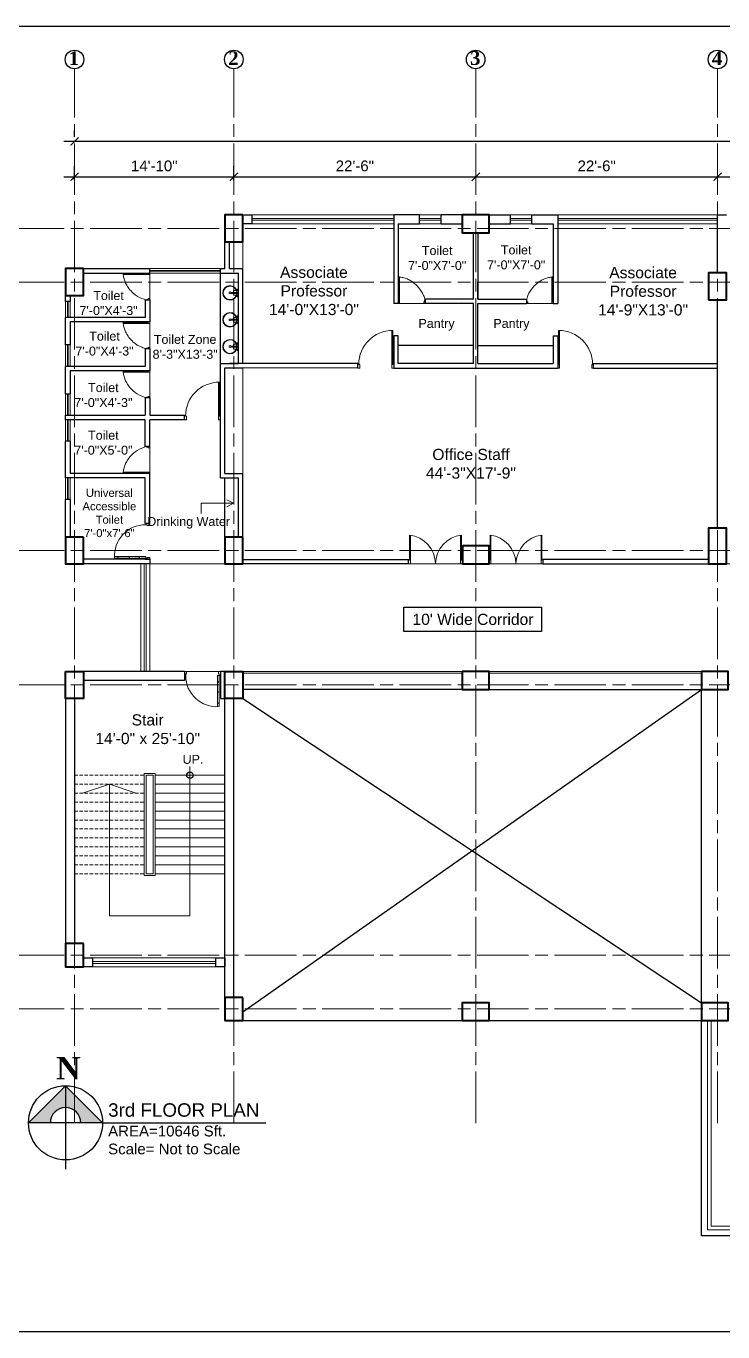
# Model space of a CAD drawing. Header units: inches. Extents: x -12 to 20935469, y -1604 to 24729220.
# Drawn here: x 20924699 to 20925477, y 24716552 to 24718011 of the extents above; entities that cross this region are included whole.
import ezdxf

# ---------------------------------------------------------------- set-up
doc = ezdxf.new("R2010")
doc.units = ezdxf.units.IN
doc.header["$LTSCALE"] = 0.03
doc.header["$MEASUREMENT"] = 0
doc.header["$PDMODE"] = 32
doc.header["$PDSIZE"] = 15
doc.linetypes.add('ACAD_ISO08W100', pattern=[36, 24, -3, 6, -3])
doc.linetypes.add('DASHED2', pattern=[0.375, 0.25, -0.125])
for name, color, linetype, lineweight in [('column', 1, 'Continuous', 40), ('Dim Line', 252, 'Continuous', 13), ('Door', 7, 'Continuous', 18), ('Gas', 21, 'Continuous', 5), ('Glass Line', 252, 'Continuous', 9), ('Grid Line', 252, 'Continuous', 18), ('Hatch', 253, 'Continuous', 15), ('Low Wall', 7, 'Continuous', 30), ('Main Wall', 7, 'Continuous', 30), ('RAIL', 23, 'Continuous', 13), ('STAIR', 46, 'Continuous', 15), ('TOILET FIXTURE', 142, 'Continuous', 5), ('wind.', 150, 'Continuous', 20)]:
    doc.layers.add(name, color=color, linetype=linetype, lineweight=lineweight)
doc.layers.add('FUR', color=251, linetype='Continuous')
doc.layers.add('TEXT', color=7, linetype='Continuous')
doc.styles.add('2', font='swisscl.ttf')
doc.styles.add('RomanS', font='arial.ttf', dxfattribs={"height": 12})
doc.styles.get("Standard").update_dxf_attribs({"font": 'timesbd.ttf'})
doc.dimstyles.new('Aec_Arch_I', dxfattribs={"dimscale": 96, "dimtxt": 12, "dimasz": 0.09375, "dimexe": 0.125, "dimexo": 0.125, "dimgap": 0.0625, "dimtad": 1, "dimdec": 0, "dimzin": 3, "dimdsep": 46, "dimlunit": 4, "dimtxsty": 'RomanS', "dimblk1": 'ARCHTICK', "dimblk2": 'ARCHTICK', "dimsah": 1, "dimcen": 0.09375, "dimdle": 0.125, "dimadec": 0, "dimazin": 0, "dimtfac": 0.75, "dimtdec": 0, "dimtmove": 2, "dimatfit": 3, "dimldrblk": 'ARCHTICK', "dimfxl": 1, "dimfrac": 1, "dimtolj": 1, "dimtzin": 0, "dimarcsym": 0})

# ---------------------------------------------------------------- blocks, each defined once
blk = doc.blocks.new('_ArchTick')
at = {"color": 0, "linetype": 'ByBlock', "lineweight": 35, "const_width": 0.15}
blk.add_lwpolyline([(-0.5, -0.5), (0.5, 0.5)], dxfattribs=at)
blk = doc.blocks.new('*D14')
at = {"layer": 'Defpoints', "color": 0, "transparency": 16777216}
for p in [(20831126.3, 24724578.2), (20830948.3, 24724562.3), (20831126.3, 24724562.3)]:
    blk.add_point(p, dxfattribs=at)
at = {"layer": 'Dim Line', "color": 0, "lineweight": -2, "transparency": 16777216}
for p, q in [((20830948.3, 24724574.3), (20830948.3, 24724590.2)), ((20831126.3, 24724574.3), (20831126.3, 24724590.2)), ((20830936.3, 24724578.2), (20831138.3, 24724578.2))]:
    blk.add_line(p, q, dxfattribs=at)
at = {"layer": 'Dim Line', "color": 0, "lineweight": -2, "transparency": 16777216, "xscale": 9, "yscale": 9, "zscale": 9, "rotation": 180}
blk.add_blockref('_ArchTick', (20830948.3, 24724578.2), dxfattribs=at)
at = {"layer": 'Dim Line', "color": 0, "lineweight": -2, "transparency": 16777216, "xscale": 9, "yscale": 9, "zscale": 9}
blk.add_blockref('_ArchTick', (20831126.3, 24724578.2), dxfattribs=at)
at = {"layer": 'Dim Line', "color": 0, "transparency": 16777216, "insert": (20831037.3, 24724590.3), "char_height": 12, "attachment_point": 5, "style": 'RomanS'}
blk.add_mtext('\\A1;14\'-10"', dxfattribs=at)
blk = doc.blocks.new('*D7')
at = {"layer": 'Defpoints', "color": 0, "transparency": 16777216}
for p in [(20831396.3, 24724578.2), (20831396.3, 24724578.2), (20831126.3, 24724562.3)]:
    blk.add_point(p, dxfattribs=at)
at = {"layer": 'Dim Line', "color": 0, "lineweight": -2, "transparency": 16777216}
for p, q in [((20831126.3, 24724574.3), (20831126.3, 24724590.2)), ((20831114.3, 24724578.2), (20831408.3, 24724578.2))]:
    blk.add_line(p, q, dxfattribs=at)
at = {"layer": 'Dim Line', "color": 0, "lineweight": -2, "transparency": 16777216, "xscale": 9, "yscale": 9, "zscale": 9, "rotation": 180}
blk.add_blockref('_ArchTick', (20831126.3, 24724578.2), dxfattribs=at)
at = {"layer": 'Dim Line', "color": 0, "lineweight": -2, "transparency": 16777216, "xscale": 9, "yscale": 9, "zscale": 9}
blk.add_blockref('_ArchTick', (20831396.3, 24724578.2), dxfattribs=at)
at = {"layer": 'Dim Line', "color": 0, "transparency": 16777216, "insert": (20831261.3, 24724590.3), "char_height": 12, "attachment_point": 5, "style": 'RomanS'}
blk.add_mtext('\\A1;22\'-6"', dxfattribs=at)
blk = doc.blocks.new('*D8')
at = {"layer": 'Defpoints', "color": 0, "transparency": 16777216}
for p in [(20831396.3, 24724578.2), (20831666.3, 24724578.2), (20831666.3, 24724578.2)]:
    blk.add_point(p, dxfattribs=at)
at = {"layer": 'Dim Line', "color": 0, "lineweight": -2, "transparency": 16777216}
blk.add_line((20831384.3, 24724578.2), (20831678.3, 24724578.2), dxfattribs=at)
at = {"layer": 'Dim Line', "color": 0, "lineweight": -2, "transparency": 16777216, "xscale": 9, "yscale": 9, "zscale": 9, "rotation": 180}
blk.add_blockref('_ArchTick', (20831396.3, 24724578.2), dxfattribs=at)
at = {"layer": 'Dim Line', "color": 0, "lineweight": -2, "transparency": 16777216, "xscale": 9, "yscale": 9, "zscale": 9}
blk.add_blockref('_ArchTick', (20831666.3, 24724578.2), dxfattribs=at)
at = {"layer": 'Dim Line', "color": 0, "transparency": 16777216, "insert": (20831531.3, 24724590.3), "char_height": 12, "attachment_point": 5, "style": 'RomanS'}
blk.add_mtext('\\A1;22\'-6"', dxfattribs=at)
blk = doc.blocks.new('*D9')
at = {"layer": 'Defpoints', "color": 0, "transparency": 16777216}
for p in [(20831666.3, 24724578.2), (20831844.3, 24724578.2), (20831844.3, 24724578.2)]:
    blk.add_point(p, dxfattribs=at)
at = {"layer": 'Dim Line', "color": 0, "lineweight": -2, "transparency": 16777216}
blk.add_line((20831654.3, 24724578.2), (20831856.3, 24724578.2), dxfattribs=at)
at = {"layer": 'Dim Line', "color": 0, "lineweight": -2, "transparency": 16777216, "xscale": 9, "yscale": 9, "zscale": 9, "rotation": 180}
blk.add_blockref('_ArchTick', (20831666.3, 24724578.2), dxfattribs=at)
at = {"layer": 'Dim Line', "color": 0, "lineweight": -2, "transparency": 16777216, "xscale": 9, "yscale": 9, "zscale": 9}
blk.add_blockref('_ArchTick', (20831844.3, 24724578.2), dxfattribs=at)
at = {"layer": 'Dim Line', "color": 0, "transparency": 16777216, "insert": (20831755.3, 24724590.3), "char_height": 12, "attachment_point": 5, "style": 'RomanS'}
blk.add_mtext('\\A1;14\'-10"', dxfattribs=at)
blk = doc.blocks.new('*D13')
at = {"layer": 'Defpoints', "color": 0, "transparency": 16777216}
for p in [(20830948.3, 24724610.7), (20832951.8, 24724617.8), (20832951.8, 24724610.7)]:
    blk.add_point(p, dxfattribs=at)
at = {"layer": 'Dim Line', "color": 0, "lineweight": -2, "transparency": 16777216}
for p, q in [((20830948.3, 24724622.7), (20830948.3, 24724629.8)), ((20832951.8, 24724622.7), (20832951.8, 24724629.8)), ((20830936.3, 24724617.8), (20832963.8, 24724617.8))]:
    blk.add_line(p, q, dxfattribs=at)
at = {"layer": 'Dim Line', "color": 0, "lineweight": -2, "transparency": 16777216, "xscale": 9, "yscale": 9, "zscale": 9, "rotation": 180}
blk.add_blockref('_ArchTick', (20830948.3, 24724617.8), dxfattribs=at)
at = {"layer": 'Dim Line', "color": 0, "lineweight": -2, "transparency": 16777216, "xscale": 9, "yscale": 9, "zscale": 9}
blk.add_blockref('_ArchTick', (20832951.8, 24724617.8), dxfattribs=at)
at = {"layer": 'Dim Line', "color": 0, "transparency": 16777216, "insert": (20831950, 24724629.9), "char_height": 12, "attachment_point": 5, "style": 'RomanS'}
blk.add_mtext('\\A1;166\'-11"', dxfattribs=at)
blk = doc.blocks.new('Door_45')
at = {"layer": 'Door'}
for p, q in [((1.5, 5), (1.5, 44)), ((1.5, 40), (2.2, 40)), ((2.2, 40), (2.2, 39.5)), ((2.2, 39.5), (2.7, 39.5)), ((2.7, 39.5), (2.7, 40)), ((2.7, 40), (3.5, 40)), ((3.5, 44), (3.5, 5)), ((1.5, 25.8), (2.2, 25.8)), ((2.2, 25.8), (2.2, 25.3)), ((2.2, 25.3), (2.7, 25.3)), ((2.7, 25.8), (3.5, 25.8)), ((2.7, 25.3), (2.7, 25.8)), ((0, 0), (0, 5)), ((0, 5), (1.5, 5)), ((1.5, 12.6), (2.2, 12.6)), ((3.5, 5), (1.5, 5)), ((1.5, 5), (1.5, 3)), ((1.5, 3), (2.5, 3)), ((2.2, 12.6), (2.2, 13.1)), ((2.2, 13.1), (2.7, 13.1)), ((2.5, 3), (2.5, 0)), ((2.7, 13.1), (2.7, 12.6)), ((2.7, 12.6), (3.5, 12.6)), ((42.5, 3), (42.5, 0)), ((43.5, 3), (42.5, 3)), ((45, 5), (43.5, 5)), ((43.5, 5), (43.5, 3)), ((45, 0), (45, 5)), ((2.5, 0), (0, 0)), ((42.5, 0), (45, 0))]:
    blk.add_line(p, q, dxfattribs=at)
blk.add_arc((4.7, 5.3), 38.8, 359.6233, 94.6685, dxfattribs=at)
blk = doc.blocks.new('sssss-flat-876')
at = {"layer": 'Door', "linetype": 'Continuous', "ltscale": 3}
blk.add_line((3666.5, 84027.2), (3666.5, 84055.7), dxfattribs=at)
at = {"layer": 'Door', "linetype": 'Continuous', "ltscale": 3, "extrusion": (-7.21527e-09, -3.35624e-18, 1), "elevation": 0}
for points in [[(3666.5, 84057.2), (3666.5, 84055.7), (3668.4, 84055.7), (3668.4, 84056.5), (3670.2, 84056.5), (3670.2, 84057.2)], [(3668.4, 84055.7), (3696.2, 84055.7), (3696.2, 84056.5), (3668.4, 84056.5)]]:
    blk.add_lwpolyline(points, close=True, dxfattribs=at)
at = {"layer": 'Door', "linetype": 'Continuous', "ltscale": 3, "flags": 128}
blk.add_lwpolyline([(3670.2, 84027.2, 0.04096), (3675.5, 84028.9, 0.082496), (3684.9, 84034.8, 0.052187), (3689.7, 84040, 0.043988), (3692.9, 84045, 0.036571), (3694.8, 84049.6, 0.034751), (3695.9, 84054.2, 0.011435), (3696.2, 84055.7)], format="xyb", dxfattribs=at)
at = {"layer": 'Door', "linetype": 'Continuous', "ltscale": 3}
blk.add_lwpolyline([(3666.5, 84027.2), (3666.5, 84028.7), (3668.4, 84028.7), (3668.4, 84027.9), (3670.2, 84027.9), (3670.2, 84027.2)], close=True, dxfattribs=at)
blk = doc.blocks.new('$D40')
at = {"layer": 'Door'}
for p, q in [((1, 4), (1, 42)), ((2, 0), (2, 42)), ((1, 5), (0, 5)), ((2, 0), (0, 0)), ((2, 4), (1, 4)), ((39, 4), (38, 4)), ((38, 4), (38, 0)), ((40, 0), (38, 0)), ((40, 5), (39, 5)), ((39, 5), (39, 4))]:
    blk.add_line(p, q, dxfattribs=at)
blk.add_arc((1, 4), 38, 0, 90, dxfattribs=at)
blk = doc.blocks.new('A$C36295410')
at = {"layer": 'Door'}
for p, q in [((1, 4), (1, 32)), ((2, 0), (2, 32)), ((58, 0), (58, 32)), ((59, 4), (59, 32)), ((1, 5), (0, 5)), ((2, 4), (1, 4)), ((58, 4), (59, 4)), ((59, 5), (60, 5)), ((2, 0), (0, 0)), ((58, 0), (60, 0))]:
    blk.add_line(p, q, dxfattribs=at)
for centre, start, end in [((-2.5, -0.3), 0.5906, 83.7783), ((62.5, -0.3), 96.2217, 179.4094)]:
    blk.add_arc(centre, 32.5, start, end, dxfattribs=at)
blk = doc.blocks.new('7-flat-72')
at = {"layer": 'Glass Line', "color": 8, "ltscale": 20}
for p, q in [((-64478.7, 376960.5), (-64480.3, 376960.5)), ((-64480.3, 376959.5), (-64480.3, 376960.5)), ((-64480.3, 376959.5), (-64480.3, 376960.5)), ((-64478.7, 376959.5), (-64480.3, 376959.5)), ((-64480.3, 376959.1), (-64480.3, 376959.4)), ((-64478.7, 376959.4), (-64480.3, 376959.4)), ((-64478.7, 376959.1), (-64480.3, 376959.1)), ((-64480.2, 376959.4), (-64480.2, 376959.5)), ((-64480.1, 376959.5), (-64480.1, 376960.5)), ((-64479.9, 376959.5), (-64479.9, 376960.5)), ((-64479.5, 376959.5), (-64479.5, 376960.5)), ((-64479.1, 376959.5), (-64479.1, 376960.5)), ((-64478.9, 376959.5), (-64478.9, 376960.5)), ((-64478.9, 376959.4), (-64478.9, 376959.5)), ((-64478.8, 376959.5), (-64478.8, 376960.5)), ((-64478.7, 376959.5), (-64478.7, 376960.5)), ((-64478.7, 376959.1), (-64478.7, 376959.4)), ((-64475.1, 376959.4), (-64476.9, 376959.4)), ((-64476.9, 376959.1), (-64476.9, 376959.4)), ((-64475.1, 376959.1), (-64476.9, 376959.1)), ((-64476.6, 376959.4), (-64476.6, 376966.6)), ((-64475.5, 376966.6), (-64476.6, 376966.6)), ((-64475.5, 376959.4), (-64475.5, 376966.6)), ((-64475.1, 376959.1), (-64475.1, 376959.4)), ((-64473.3, 376960.5), (-64471.7, 376960.5)), ((-64473.3, 376959.5), (-64473.3, 376960.5)), ((-64473.3, 376959.5), (-64473.3, 376960.5)), ((-64473.3, 376959.5), (-64471.7, 376959.5)), ((-64473.3, 376959.1), (-64473.3, 376959.4)), ((-64473.3, 376959.4), (-64471.7, 376959.4)), ((-64473.3, 376959.1), (-64471.7, 376959.1)), ((-64473.1, 376959.5), (-64473.1, 376960.5)), ((-64473.1, 376959.4), (-64473.1, 376959.5)), ((-64472.9, 376959.5), (-64472.9, 376960.5)), ((-64472.5, 376959.5), (-64472.5, 376960.5)), ((-64472.1, 376959.5), (-64472.1, 376960.5)), ((-64471.9, 376959.5), (-64471.9, 376960.5)), ((-64471.9, 376959.4), (-64471.9, 376959.5)), ((-64471.8, 376959.5), (-64471.8, 376960.5)), ((-64471.7, 376959.5), (-64471.7, 376960.5)), ((-64471.7, 376959.1), (-64471.7, 376959.4))]:
    blk.add_line(p, q, dxfattribs=at)
blk.add_circle((-64476, 376968.4, 0), 1.08, dxfattribs=at)
for radius, start, end in [(8.1, 273.8334, 266.1883), (7.55, 274.115, 265.9068)]:
    blk.add_arc((-64476, 376968.4, 0), radius, start, end, dxfattribs=at)
blk = doc.blocks.new('SFSFSFS-flat-72')
at = {"layer": 'TOILET FIXTURE', "ltscale": 0.2}
blk.add_lwpolyline([(-3918.5, -3608.1), (-3918.5, -3602.7), (-3923.9, -3602.7), (-3923.9, -3608.1)], close=True, dxfattribs=at)
at = {"layer": 'TOILET FIXTURE', "ltscale": 20}
blk.add_blockref('7-flat-72', (60554.8, -380567.2), dxfattribs=at)
blk = doc.blocks.new('fff')
at = {"layer": 'Grid Line', "color": 252, "linetype": 'ACAD_ISO08W100', "lineweight": 9, "ltscale": 80, "true_color": 0x939598}
for p, q in [((20830948.3, 24723521.1), (20830948.3, 24724698.8)), ((20831126.3, 24723521.1), (20831126.3, 24724698.8)), ((20831396.3, 24723521.1), (20831396.3, 24724698.8)), ((20831666.3, 24723521.1), (20831666.3, 24724698.8)), ((20833096.9, 24724520.6), (20830726.1, 24724520.6)), ((20833096.9, 24724460.6), (20830726.1, 24724460.6)), ((20833096.9, 24724160.7), (20830726.1, 24724160.7)), ((20833096.9, 24724010.7), (20830726.1, 24724010.7)), ((20833096.9, 24723708.7), (20830726.1, 24723708.7)), ((20833096.9, 24723648.8), (20830726.1, 24723648.8))]:
    blk.add_line(p, q, dxfattribs=at)
at = {"layer": 'Dim Line'}
for base, p1, p2, picture, middle in [((20832951.7523, 24724617.8128), (20830948.3088, 24724610.7482), (20832951.7523, 24724610.7482), '*D13', (20831950.0306, 24724629.9397)), ((20831126.3, 24724578.2), (20830948.3, 24724562.3), (20831126.3, 24724562.3), '*D14', (20831037.3, 24724590.3)), ((20831396.3, 24724578.2), (20831126.3, 24724562.3), (20831396.3, 24724578.2), '*D7', (20831261.3, 24724590.3)), ((20831666.3, 24724578.2), (20831396.3, 24724578.2), (20831666.3, 24724578.2), '*D8', (20831531.3, 24724590.3)), ((20831844.3, 24724578.2), (20831666.3, 24724578.2), (20831844.3, 24724578.2), '*D9', (20831755.3, 24724590.3))]:
    dim = blk.add_linear_dim(base=base, p1=p1, p2=p2, dimstyle='Aec_Arch_I', dxfattribs=at)
    dim.commit()
    dim.dimension.update_dxf_attribs({"geometry": picture, "text_midpoint": middle})

msp = doc.modelspace()

# ---------------------------------------------------------------- hatches: boundary and pattern name
at = {"layer": 'Low Wall'}
h = msp.add_hatch(color=256, dxfattribs=at)
h.paths.add_polyline_path([(20924725.5, 24716785.6), (20924701.2, 24716785.6), (20924742.6, 24716827), (20924742.6, 24716802.7, 0.414214)])
h.paths.add_polyline_path([(20924742.6, 24716802.7), (20924742.6, 24716827), (20924784, 24716785.6), (20924759.6, 24716785.6, 0.414214)])

# ---------------------------------------------------------------- linework, layer by layer
for p, q in [((20924915.5, 24717633.8), (20924915.5, 24717734.7)), ((20925185.1, 24717701.7), (20925185.1, 24717701.7)), ((20925198, 24717653.7), (20925114, 24717653.7)), ((20925203.1, 24717653.7), (20925287.1, 24717653.7)), ((20924920.5, 24717439.8), (20924920.5, 24717505.9)), ((20924831.5, 24717415), (20924836.5, 24717415)), ((20924940.5, 24716909.7), (20925452.5, 24717269.7)), ((20925185.5, 24717269.7), (20924940.5, 24717269.7)), ((20924940.5, 24717259.7), (20925452.5, 24716919.7)), ((20925215.5, 24717269.7), (20925452.5, 24717269.7)), ((20925452.5, 24716919.7), (20925452.5, 24717269.7)), ((20924940.5, 24716899.7), (20925452.5, 24716899.7)), ((20925452.5, 24716659.2), (20925452.5, 24716899.7)), ((20924742.6, 24716827), (20924742.6, 24716733.7)), ((20924784, 24716785.6), (20924966.3, 24716785.6)), ((20926136, 24716659.2), (20925452.5, 24716659.2)), ((20926136, 24716659.2), (20925452.5, 24716659.2))]:
    msp.add_line(p, q)
msp.add_lwpolyline([(20925120.2, 24717361.5), (20925274, 24717361.5), (20925274, 24717334.2), (20925120.2, 24717334.2)], close=True)
for points in [[(20925452.5, 24717269.7), (20925475.5, 24717269.7)], [(20924784, 24716785.7), (20924701.2, 24716785.6)]]:
    msp.add_lwpolyline(points)
for centre, radius in [((20924881.5, 24717173.8), 3.61), ((20924742.6, 24716785.6), 41.4)]:
    msp.add_circle(centre, radius)
at = {"layer": 'column', "lineweight": 40, "ltscale": 20}
for points in [[(20924940.5, 24717799.7), (20924920.5, 24717799.7), (20924920.5, 24717769.7), (20924940.5, 24717769.7)], [(20925185.5, 24717799.7), (20925185.5, 24717779.7), (20925215.5, 24717779.7), (20925215.5, 24717799.7)], [(20924762.6, 24717739.7), (20924742.6, 24717739.7), (20924742.6, 24717709.7), (20924762.6, 24717709.7)], [(20925460.5, 24717704.9), (20925480.5, 24717704.9), (20925480.5, 24717734.9), (20925460.5, 24717734.9)], [(20925460.5, 24717409.8), (20925480.5, 24717409.8), (20925480.5, 24717449.8), (20925460.5, 24717449.8)], [(20924762.6, 24717439.9), (20924742.6, 24717439.9), (20924742.6, 24717409.9), (20924762.6, 24717409.9)], [(20924940.5, 24717439.8), (20924920.5, 24717439.8), (20924920.5, 24717409.9), (20924940.5, 24717409.9)], [(20925185.6, 24717429.9), (20925185.6, 24717409.9), (20925215.5, 24717409.9), (20925215.5, 24717429.9)], [(20924742.6, 24717289.7), (20924762.6, 24717289.7), (20924762.6, 24717259.7), (20924742.6, 24717259.7)], [(20924920.5, 24717289.7), (20924940.5, 24717289.7), (20924940.5, 24717259.7), (20924920.5, 24717259.7)], [(20925185.5, 24717289.7), (20925185.5, 24717269.7), (20925215.5, 24717269.7), (20925215.5, 24717289.7)], [(20925452.5, 24717289.7), (20925452.5, 24717269.7), (20925482.5, 24717269.7), (20925482.5, 24717289.7)], [(20924762.6, 24716985.7), (20924742.6, 24716985.7), (20924742.6, 24716959.7), (20924762.6, 24716959.7)], [(20924940.5, 24716925.7), (20924920.5, 24716925.7), (20924920.5, 24716899.7), (20924940.5, 24716899.7)], [(20925215.5, 24716899.7), (20925215.5, 24716919.7), (20925185.5, 24716919.7), (20925185.5, 24716899.7)], [(20925452.5, 24716919.7), (20925452.5, 24716899.7), (20925482.5, 24716899.7), (20925482.5, 24716919.7)]]:
    msp.add_lwpolyline(points, close=True, dxfattribs=at)
at = {"layer": 'Defpoints'}
msp.add_lwpolyline([(20924498, 24718010.6), (20926936.9, 24718010.6), (20926936.9, 24716552.1), (20924498, 24716552.1)], close=True, dxfattribs=at)
at = {"layer": 'Gas', "color": 0, "lineweight": 5}
for points in [[(20924842.5, 24717175.8), (20924830.5, 24717175.8), (20924830.5, 24717061.8), (20924842.5, 24717061.8)], [(20924840.5, 24717173.8), (20924832.5, 24717173.8), (20924832.5, 24717063.8), (20924840.5, 24717063.8)]]:
    msp.add_lwpolyline(points, close=True, dxfattribs=at)
at = {"layer": 'Hatch', "lineweight": 5}
for p, q in [((20924940.5, 24717739.7), (20924940.5, 24717769.7)), ((20924940.5, 24717510.9), (20924940.5, 24717628.8))]:
    msp.add_line(p, q, dxfattribs=at)
at = {"layer": 'Hatch'}
for p, q in [((20924836.5, 24717410), (20925658.5, 24717410)), ((20924875.5, 24717289.7), (20924915.5, 24717289.6))]:
    msp.add_line(p, q, dxfattribs=at)
at = {"layer": 'Low Wall', "color": 0}
msp.add_lwpolyline([(20924701.2, 24716785.6), (20924742.6, 24716827), (20924784, 24716785.6)], dxfattribs=at)
at = {"layer": 'Low Wall'}
msp.add_arc((20924742.6, 24716785.6), 17, 0, 180, dxfattribs=at)
at = {"layer": 'Main Wall', "lineweight": 30}
for p, q in [((20925109, 24717799.7), (20925109, 24717700.7)), ((20925137.8, 24717799.7), (20925109, 24717799.7)), ((20925137.8, 24717789.7), (20925137.8, 24717799.7)), ((20925185.5, 24717799.7), (20925161.8, 24717799.7)), ((20925161.8, 24717789.7), (20925161.8, 24717799.7)), ((20925215.5, 24717799.7), (20925239.3, 24717799.7)), ((20925239.3, 24717789.7), (20925239.3, 24717799.7)), ((20925263.3, 24717799.7), (20925292.1, 24717799.7)), ((20925263.3, 24717789.7), (20925263.3, 24717799.7)), ((20925292.1, 24717799.7), (20925292.1, 24717700.7)), ((20925470.5, 24717799.7), (20925480.5, 24717799.7)), ((20925470.5, 24717734.9), (20925470.5, 24717799.7)), ((20925114, 24717789.7), (20925114, 24717700.7)), ((20925114, 24717789.7), (20925137.8, 24717789.7)), ((20925161.8, 24717789.7), (20925185.5, 24717789.7)), ((20925215.5, 24717789.7), (20925215.5, 24717789.7)), ((20925215.5, 24717789.7), (20925239.3, 24717789.7)), ((20925263.3, 24717789.7), (20925287.1, 24717789.7)), ((20925287.1, 24717789.7), (20925287.1, 24717700.7)), ((20925198.1, 24717705.7), (20925198.1, 24717779.7)), ((20925203.1, 24717705.7), (20925203.1, 24717779.7)), ((20924920.5, 24717739.7), (20924920.5, 24717769.7)), ((20924925.5, 24717739.7), (20924925.5, 24717769.7)), ((20924762.6, 24717739.7), (20924836.5, 24717739.7)), ((20924762.6, 24717734.7), (20924836.5, 24717734.7)), ((20924836.5, 24717734.7), (20924836.5, 24717739.7)), ((20924915.5, 24717739.7), (20924920.5, 24717739.7)), ((20924915.5, 24717734.7), (20924915.5, 24717739.7)), ((20924915.5, 24717734.7), (20924935.5, 24717734.7)), ((20924925.5, 24717739.7), (20924940.5, 24717739.7)), ((20924935.5, 24717633.8), (20924935.5, 24717734.7)), ((20924940.5, 24717633.8), (20924940.5, 24717739.7)), ((20925198, 24717705.7), (20925198, 24717724.7)), ((20925203, 24717705.7), (20925203, 24717724.7)), ((20924742.6, 24717703.1), (20924742.6, 24717709.7)), ((20924831.5, 24717704.7), (20924836.5, 24717704.7)), ((20924831.5, 24717704.7), (20924831.5, 24717685.1)), ((20925114, 24717700.7), (20925109, 24717700.7)), ((20925144, 24717705.7), (20925144, 24717700.7)), ((20925198.1, 24717705.7), (20925144, 24717705.7)), ((20925198.1, 24717700.7), (20925144, 24717700.7)), ((20925198, 24717633.7), (20925198, 24717700.7)), ((20925203, 24717705.7), (20925257.1, 24717705.7)), ((20925203, 24717700.7), (20925257.1, 24717700.7)), ((20925203, 24717633.7), (20925203, 24717700.7)), ((20925257.1, 24717705.7), (20925257.1, 24717700.7)), ((20925287.1, 24717700.7), (20925292.1, 24717700.7)), ((20925470.5, 24717449.8), (20925470.5, 24717704.9)), ((20924831.5, 24717685.1), (20924742.6, 24717685.1)), ((20924742.6, 24717654.5), (20924742.6, 24717685.1)), ((20924836.5, 24717680.1), (20924747.6, 24717680.1)), ((20925109, 24717664.7), (20925109, 24717628.7)), ((20925114, 24717664.7), (20925109, 24717664.7)), ((20925114, 24717633.7), (20925114, 24717664.7)), ((20925287.1, 24717664.7), (20925292.1, 24717664.7)), ((20925287.1, 24717664.7), (20925287.1, 24717633.7)), ((20925292.1, 24717664.7), (20925292.1, 24717628.7)), ((20924831.5, 24717650.1), (20924831.5, 24717630.5)), ((20924836.5, 24717650.1), (20924831.5, 24717650.1)), ((20924831.5, 24717630.5), (20924742.6, 24717630.5)), ((20924742.6, 24717599.9), (20924742.6, 24717630.5)), ((20924836.5, 24717625.5), (20924747.6, 24717625.5)), ((20924747.6, 24717625.5), (20924747.6, 24717599.9)), ((20924915.5, 24717575.9), (20924915.5, 24717633.8)), ((20924915.5, 24717633.8), (20924935.5, 24717633.8)), ((20924920.5, 24717510.9), (20924920.5, 24717628.8)), ((20924920.5, 24717628.8), (20924940.5, 24717628.8)), ((20925069, 24717633.7), (20924925.5, 24717633.8)), ((20925069, 24717628.7), (20924925.5, 24717628.8)), ((20925069, 24717628.7), (20925069, 24717633.7)), ((20925109, 24717628.7), (20925292.1, 24717628.7)), ((20925198, 24717633.7), (20925114, 24717633.7)), ((20925203, 24717633.7), (20925287.1, 24717633.7)), ((20925332.1, 24717633.7), (20925470.5, 24717633.7)), ((20925332.1, 24717628.7), (20925332.1, 24717633.7)), ((20925332.1, 24717628.7), (20925470.5, 24717628.7)), ((20924742.6, 24717599.9), (20924747.6, 24717599.9)), ((20924836.5, 24717595.5), (20924831.5, 24717595.5)), ((20924742.6, 24717575.9), (20924831.5, 24717575.9)), ((20924742.6, 24717570.9), (20924742.6, 24717575.9)), ((20924831.5, 24717570.9), (20924742.6, 24717570.9)), ((20924831.5, 24717540.9), (20924831.5, 24717570.9)), ((20924836.5, 24717540.9), (20924836.5, 24717570.9)), ((20924875.5, 24717570.9), (20924836.5, 24717570.9)), ((20924875.5, 24717570.9), (20924875.5, 24717575.9)), ((20924915.5, 24717505.9), (20924915.5, 24717575.9)), ((20924747.6, 24717546.9), (20924742.6, 24717546.9)), ((20924742.6, 24717505.9), (20924742.6, 24717546.9)), ((20924747.6, 24717546.9), (20924747.6, 24717510.9)), ((20924836.5, 24717540.9), (20924831.5, 24717540.9)), ((20924836.5, 24717510.9), (20924747.6, 24717510.9)), ((20924836.5, 24717455), (20924836.5, 24717510.9)), ((20924920.5, 24717510.9), (20924940.5, 24717510.9)), ((20924940.5, 24717439.8), (20924940.5, 24717510.9)), ((20924831.5, 24717505.9), (20924742.6, 24717505.9)), ((20924831.5, 24717455), (20924831.5, 24717505.9)), ((20924915.5, 24717505.9), (20924935.5, 24717505.9)), ((20924935.5, 24717439.8), (20924935.5, 24717505.9)), ((20924742.6, 24717439.8), (20924742.6, 24717481.9)), ((20924747.6, 24717481.9), (20924742.6, 24717481.9)), ((20924747.6, 24717481.9), (20924747.6, 24717439.8)), ((20924836.5, 24717455), (20924831.5, 24717455)), ((20924836.5, 24717415), (20924762.6, 24717415)), ((20924836.5, 24717410), (20924762.6, 24717410)), ((20924836.5, 24717415), (20924836.5, 24717410)), ((20924940.5, 24717414.9), (20925125.6, 24717414.9)), ((20925125.6, 24717409.9), (20924940.5, 24717409.9)), ((20925125.6, 24717409.9), (20925125.6, 24717414.9)), ((20925460.5, 24717414.9), (20925275.5, 24717414.9)), ((20925275.5, 24717414.9), (20925275.5, 24717409.9)), ((20925275.5, 24717409.9), (20925460.5, 24717409.9)), ((20924875.5, 24717289.7), (20924762.6, 24717289.7)), ((20924875.5, 24717289.7), (20924875.5, 24717279.7)), ((20924920.5, 24717289.7), (20924915.5, 24717289.7)), ((20924915.5, 24717289.7), (20924915.5, 24717259.7)), ((20924875.5, 24717279.7), (20924762.6, 24717279.7)), ((20924742.6, 24717259.7), (20924742.6, 24716985.7)), ((20924752.6, 24717259.7), (20924752.6, 24716985.7)), ((20924915.5, 24717259.7), (20924920.5, 24717259.7)), ((20924920.5, 24716899.7), (20924920.5, 24717259.7)), ((20924930.5, 24716925.7), (20924930.5, 24717259.7)), ((20925215.5, 24716909.7), (20925215.5, 24716909.7))]:
    msp.add_line(p, q, dxfattribs=at)
for points in [[(20924940.5, 24717799.7), (20924950.5, 24717799.7), (20924950.5, 24717789.7), (20924940.5, 24717789.7)], [(20924747.6, 24717703.1), (20924742.6, 24717703.1)], [(20924747.6, 24717709.7), (20924747.6, 24717703.1)], [(20924836.5, 24717704.7), (20924836.5, 24717680.1)], [(20924747.6, 24717680.1), (20924747.6, 24717654.5)], [(20924747.6, 24717654.5), (20924742.6, 24717654.5)], [(20924836.5, 24717650.1), (20924836.5, 24717625.5)], [(20924831.5, 24717595.5), (20924831.5, 24717575.9)], [(20924836.5, 24717595.5), (20924836.5, 24717575.9)], [(20924836.5, 24717575.9), (20924875.5, 24717575.9)]]:
    msp.add_lwpolyline(points, dxfattribs=at)
at = {"layer": 'Main Wall'}
for points in [[(20924762.6, 24716969.7), (20924772.6, 24716969.7), (20924772.6, 24716959.7), (20924762.6, 24716959.7)], [(20924910.5, 24716969.7), (20924920.5, 24716969.7), (20924920.5, 24716959.7), (20924910.5, 24716959.7)]]:
    msp.add_lwpolyline(points, close=True, dxfattribs=at)
at = {"layer": 'RAIL', "lineweight": 9}
for p, q in [((20924881.5, 24717183.5), (20924881.5, 24717016.8)), ((20924791.5, 24717163.8), (20924761.5, 24717153.8)), ((20924791.5, 24717016.8), (20924791.5, 24717163.8)), ((20924821.5, 24717153.8), (20924791.5, 24717163.8)), ((20924920.5, 24717153.8), (20924842.5, 24717153.8)), ((20924881.5, 24717016.8), (20924791.5, 24717016.8))]:
    msp.add_line(p, q, dxfattribs=at)
at = {"layer": 'STAIR', "color": 253, "lineweight": 5}
for p, q in [((20924930.1, 24717477.6), (20924922.8, 24717481.6)), ((20924930.1, 24717477.6), (20924893.9, 24717477.6)), ((20924893.9, 24717477.6), (20924893.9, 24717466.3)), ((20924930.1, 24717477.6), (20924922.8, 24717473.5))]:
    msp.add_line(p, q, dxfattribs=at)
at = {"layer": 'STAIR', "color": 32, "linetype": 'DASHED2', "lineweight": 5, "ltscale": 500}
for p, q in [((20924752.6, 24717173.8), (20924830.5, 24717173.8)), ((20924752.6, 24717163.8), (20924830.5, 24717163.8)), ((20924752.6, 24717153.8), (20924830.5, 24717153.8)), ((20924752.6, 24717143.8), (20924830.5, 24717143.8)), ((20924752.6, 24717133.8), (20924830.5, 24717133.8)), ((20924752.6, 24717123.8), (20924830.5, 24717123.8)), ((20924752.6, 24717113.8), (20924830.5, 24717113.8)), ((20924752.6, 24717103.8), (20924830.5, 24717103.8)), ((20924752.6, 24717093.8), (20924830.5, 24717093.8)), ((20924752.6, 24717083.8), (20924830.5, 24717083.8)), ((20924752.6, 24717073.8), (20924830.5, 24717073.8)), ((20924752.6, 24717063.8), (20924830.5, 24717063.8))]:
    msp.add_line(p, q, dxfattribs=at)
at = {"layer": 'STAIR', "color": 32, "lineweight": 5}
for p, q in [((20924842.5, 24717173.8), (20924920.5, 24717173.8)), ((20924842.5, 24717163.8), (20924920.5, 24717163.8)), ((20924842.5, 24717143.8), (20924920.5, 24717143.8)), ((20924860.5, 24717153.8), (20924920.5, 24717153.8)), ((20924842.5, 24717133.8), (20924920.5, 24717133.8)), ((20924842.5, 24717123.8), (20924920.5, 24717123.8)), ((20924842.5, 24717113.8), (20924920.5, 24717113.8)), ((20924842.5, 24717103.8), (20924920.5, 24717103.8)), ((20924842.5, 24717093.8), (20924920.5, 24717093.8)), ((20924842.5, 24717083.8), (20924920.5, 24717083.8)), ((20924842.5, 24717073.8), (20924920.5, 24717073.8)), ((20924842.5, 24717063.8), (20924920.5, 24717063.8))]:
    msp.add_line(p, q, dxfattribs=at)
at = {"layer": 'TEXT'}
for centre in [(20924752.6, 24717973.3), (20924930.5, 24717973.3), (20925200.5, 24717973.3), (20925470.5, 24717973.3)]:
    msp.add_circle(centre, 10.4, dxfattribs=at)
at = {"layer": 'wind.', "lineweight": 5}
for p, q in [((20925109, 24717799.7), (20924950.5, 24717799.7)), ((20925137.8, 24717799.7), (20925161.8, 24717799.7)), ((20925239.3, 24717799.7), (20925263.3, 24717799.7)), ((20925292.1, 24717799.7), (20925470.5, 24717799.7)), ((20924950.5, 24717795.7), (20925109, 24717795.8)), ((20924950.5, 24717793.7), (20925109, 24717793.8)), ((20924950.5, 24717789.7), (20925109, 24717789.7)), ((20925137.8, 24717795.7), (20925161.8, 24717795.7)), ((20925137.8, 24717793.7), (20925161.8, 24717793.7)), ((20925137.8, 24717789.7), (20925161.8, 24717789.7)), ((20925239.3, 24717795.7), (20925263.3, 24717795.7)), ((20925239.3, 24717793.7), (20925263.3, 24717793.7)), ((20925239.3, 24717789.7), (20925263.3, 24717789.7)), ((20925292.1, 24717795.8), (20925470.5, 24717795.8)), ((20925292.1, 24717793.8), (20925470.5, 24717793.8)), ((20925292.1, 24717789.7), (20925470.5, 24717789.7)), ((20924836.5, 24717739.7), (20924915.5, 24717739.7)), ((20924836.5, 24717737.7), (20924915.5, 24717737.7)), ((20924836.5, 24717736.7), (20924915.5, 24717736.7)), ((20924836.5, 24717734.7), (20924915.5, 24717734.7)), ((20924742.6, 24717703.1), (20924742.6, 24717685.1)), ((20924744.6, 24717703.1), (20924744.6, 24717685.1)), ((20924745.6, 24717703.1), (20924745.6, 24717685.1)), ((20924747.6, 24717703.1), (20924747.6, 24717685.1)), ((20924742.6, 24717654.5), (20924742.6, 24717630.5)), ((20924744.6, 24717654.5), (20924744.6, 24717630.5)), ((20924745.6, 24717654.5), (20924745.6, 24717630.5)), ((20924747.6, 24717654.5), (20924747.6, 24717630.5)), ((20924742.6, 24717575.9), (20924742.6, 24717599.9)), ((20924744.6, 24717575.9), (20924744.6, 24717599.9)), ((20924745.6, 24717575.9), (20924745.6, 24717599.9)), ((20924747.6, 24717575.9), (20924747.6, 24717599.9)), ((20924742.6, 24717546.9), (20924742.6, 24717570.9)), ((20924744.6, 24717546.9), (20924744.6, 24717570.9)), ((20924745.6, 24717546.9), (20924745.6, 24717570.9)), ((20924747.6, 24717546.9), (20924747.6, 24717570.9)), ((20924742.6, 24717481.9), (20924742.6, 24717505.9)), ((20924744.6, 24717481.9), (20924744.6, 24717505.9)), ((20924745.6, 24717481.9), (20924745.6, 24717505.9)), ((20924747.6, 24717481.9), (20924747.6, 24717505.9)), ((20924826.5, 24717289.7), (20924826.5, 24717409.9)), ((20924830.5, 24717289.7), (20924830.5, 24717409.9)), ((20924832.5, 24717289.7), (20924832.5, 24717409.9)), ((20924836.5, 24717289.7), (20924836.5, 24717409.9)), ((20924767.6, 24716969.7), (20924915.5, 24716969.7)), ((20924767.6, 24716959.7), (20924915.5, 24716959.7)), ((20924772.6, 24716965.7), (20924910.5, 24716965.7)), ((20924772.6, 24716963.7), (20924910.5, 24716963.7)), ((20925185.5, 24716903.8), (20925185.5, 24716903.8))]:
    msp.add_line(p, q, dxfattribs=at)
at = {"layer": 'wind.'}
for p, q in [((20925215.5, 24717289.7), (20925452.5, 24717289.7)), ((20925215.5, 24717287.7), (20925452.5, 24717287.7)), ((20925459.5, 24716666.2), (20925459.5, 24716899.7)), ((20925463.5, 24716670.2), (20925463.5, 24716899.7)), ((20926129, 24716666.2), (20925459.5, 24716666.2)), ((20926125, 24716670.2), (20925463.5, 24716670.2))]:
    msp.add_line(p, q, dxfattribs=at)
for points in [[(20924940.5, 24717289.7), (20925185.5, 24717289.7)], [(20924940.5, 24717287.7), (20925185.5, 24717287.7)]]:
    msp.add_lwpolyline(points, dxfattribs=at)

# ---------------------------------------------------------------- block references
msp.add_blockref('fff', (93804.3, -6735.9))
at = {"layer": 'Door', "ltscale": 20, "xscale": -1}
for p in [(20928503.1, 24633677.5), (20928503.1, 24633622.9), (20928503.1, 24633568.3)]:
    msp.add_blockref('sssss-flat-876', p, dxfattribs=at)
at = {"layer": 'Door', "xscale": -1}
msp.add_blockref('$D40', (20924915.5, 24717570.9), dxfattribs=at)
at = {"layer": 'Door', "ltscale": 20, "rotation": 180}
msp.add_blockref('sssss-flat-876', (20928503.1, 24801568.1), dxfattribs=at)
at = {"layer": 'Door', "color": 250, "ltscale": 20, "xscale": 0.8888888888759539, "yscale": 0.8888888888759539, "zscale": 0.8888888888759539}
for p, rotation in [((20924836.5, 24717415), 90.00000000000001), ((20924915.5, 24717289.6), 180)]:
    msp.add_blockref('Door_45', p, dxfattribs=dict(at, rotation=rotation))
at = {"layer": 'FUR', "xscale": -1}
for p in [(20925185.6, 24717409.9), (20925275.5, 24717409.9)]:
    msp.add_blockref('A$C36295410', p, dxfattribs=at)
at = {"layer": 'Main Wall', "rotation": 90.00000000000001}
msp.add_blockref('sssss-flat-876', (21009171.2, 24714034.2), dxfattribs=at)
at = {"layer": 'Main Wall', "xscale": -1, "rotation": 270}
msp.add_blockref('sssss-flat-876', (20841229.9, 24714034.2), dxfattribs=at)
at = {"layer": 'Main Wall', "xscale": -1}
msp.add_blockref('$D40', (20925109, 24717628.7), dxfattribs=at)
at = {"layer": 'Main Wall'}
msp.add_blockref('$D40', (20925292.1, 24717628.7), dxfattribs=at)
at = {"layer": 'TOILET FIXTURE', "ltscale": 20, "rotation": 90.00000000000001}
for p in [(20921327.4, 24721633.8), (20921327.4, 24721603.8), (20921327.4, 24721573.8)]:
    msp.add_blockref('SFSFSFS-flat-72', p, dxfattribs=at)

# ---------------------------------------------------------------- texts
msp.add_text('N', height=25.2).set_placement((20924732, 24716834))
at = {"layer": 'TEXT', "char_height": 15.44, "width": 227.458, "attachment_point": 8, "rotation": 0}
for s, insert in [('\\A1;1', (20924752, 24717967)), ('\\A1;2', (20924930, 24717967)), ('\\A1;3', (20925200, 24717967)), ('\\A1;4', (20925470, 24717967))]:
    msp.add_mtext(s, dxfattribs=dict(at, insert=insert))
at = {"layer": 'TEXT', "color": 30, "lineweight": 5, "ltscale": 20, "attachment_point": 2, "style": '2'}
for s, width, gutter_width, insert, char_height in [('{\\fArial|b0|i0|c0|p34;\\C0;Toilet \\P7\'-0"X7\'-0"}', 104.76, 0.5, (20925157.5, 24717764.9), 10), ('{\\fArial|b0|i0|c0|p34;\\C0;Toilet \\P7\'-0"X7\'-0"}', 104.76, 0.5, (20925245.7, 24717765.6), 10), ('\\pxqc;{\\fArial|b0|i0|c0|p34;\\C0;Associate\\PProfessor\\P\\pq*;14\'-0"X13\'-0"}', 131.491, 0.397, (20925019.9, 24717741.9), 12.476), ('\\pxqc;{\\fArial|b0|i0|c0|p34;\\C0;Associate\\PProfessor \\P\\pq*;14\'-9"X13\'-0"\\P\\pqc; }', 131.491, 0.397, (20925387.4, 24717741.5), 12.476), ('{\\fArial|b0|i0|c0|p34;\\C0;Toilet \\P7\'-0"X4\'-3"}', 104.76, 0.5, (20924790.6, 24717714.6), 10), ('\\pxqc;{\\fArial|b0|i0|c0|p34;\\C0; \\PPantry}', 63.513, 0.5, (20925156.8, 24717700.2), 10), ('\\pxqc;{\\fArial|b0|i0|c0|p34;\\C0; \\PPantry}', 63.513, 0.5, (20925240.4, 24717700.2), 10), ('{\\fArial|b0|i0|c0|p34;\\C0;Toilet \\P7\'-0"X4\'-3"}', 104.76, 0.5, (20924786.1, 24717669.3), 10), ('{\\fArial|b0|i0|c0|p34;\\C0;Toilet Zone\\P8\'-3"X13\'-3"}', 104.76, 0.5, (20924876.1, 24717665.7), 10), ('{\\fArial|b0|i0|c0|p34;\\C0;Toilet \\P7\'-0"X4\'-3"}', 104.76, 0.5, (20924784.8, 24717611.8), 10), ('{\\fArial|b0|i0|c0|p34;\\C0;Toilet \\P7\'-0"X5\'-0"}', 104.76, 0.5, (20924784.8, 24717558.6), 10), ('\\pxqc;{\\fArial|b0|i0|c0|p34;\\C0;Office Staff \\P\\pq*;44\'-3"X17\'-9"}', 165.486, 0.5, (20925195.2, 24717538.4), 12.476), ('{\\fArial|b0|i0|c0|p34;\\C0;Universal Accessible Toilet\\P7\'-0"x7\'-6"}', 89.095, 0.35, (20924791.5, 24717493.8), 9), ('\\pxsm1;{\\fArial|b0|i0|c0|p34;\\C0;Drinking Water }', 88.563, 0.282, (20924880, 24717462.3), 10), ("\\pxsm1,qc;{\\fArial|b0|i0|c0|p34;\\C0;10' Wide Corridor}", 227.89, 0.75, (20925197.5, 24717354.2), 12.476), ('\\pxsm1;{\\fArial|b0|i0|c0|p34;\\C0;Stair\\P14\'-0" x 25\'-10"  }', 141.57, 0.282, (20924834.3, 24717241.9), 12.476), ('{\\fArial|b0|i0|c0|p34;\\C0;UP.}', 104.76, 0.5, (20924884.9, 24717196.6), 10), ('\\A1;\\pxql;{\\fArial|b0|i0|c0|p34;\\C0;3rd FLOOR PLAN\\P\\H0.8x;AREA=10646 Sft.\\H1.25x;\\P\\H0.8x;Scale= \\H1x;Not to Scale}', 640.124, 0.5, (20925110.2, 24716807.4), 15)]:
    msp.add_mtext_dynamic_manual_height_columns(s, width=width, gutter_width=gutter_width, heights=[0], dxfattribs=dict(at, insert=insert, char_height=char_height))

doc.saveas('drawing.dxf')
